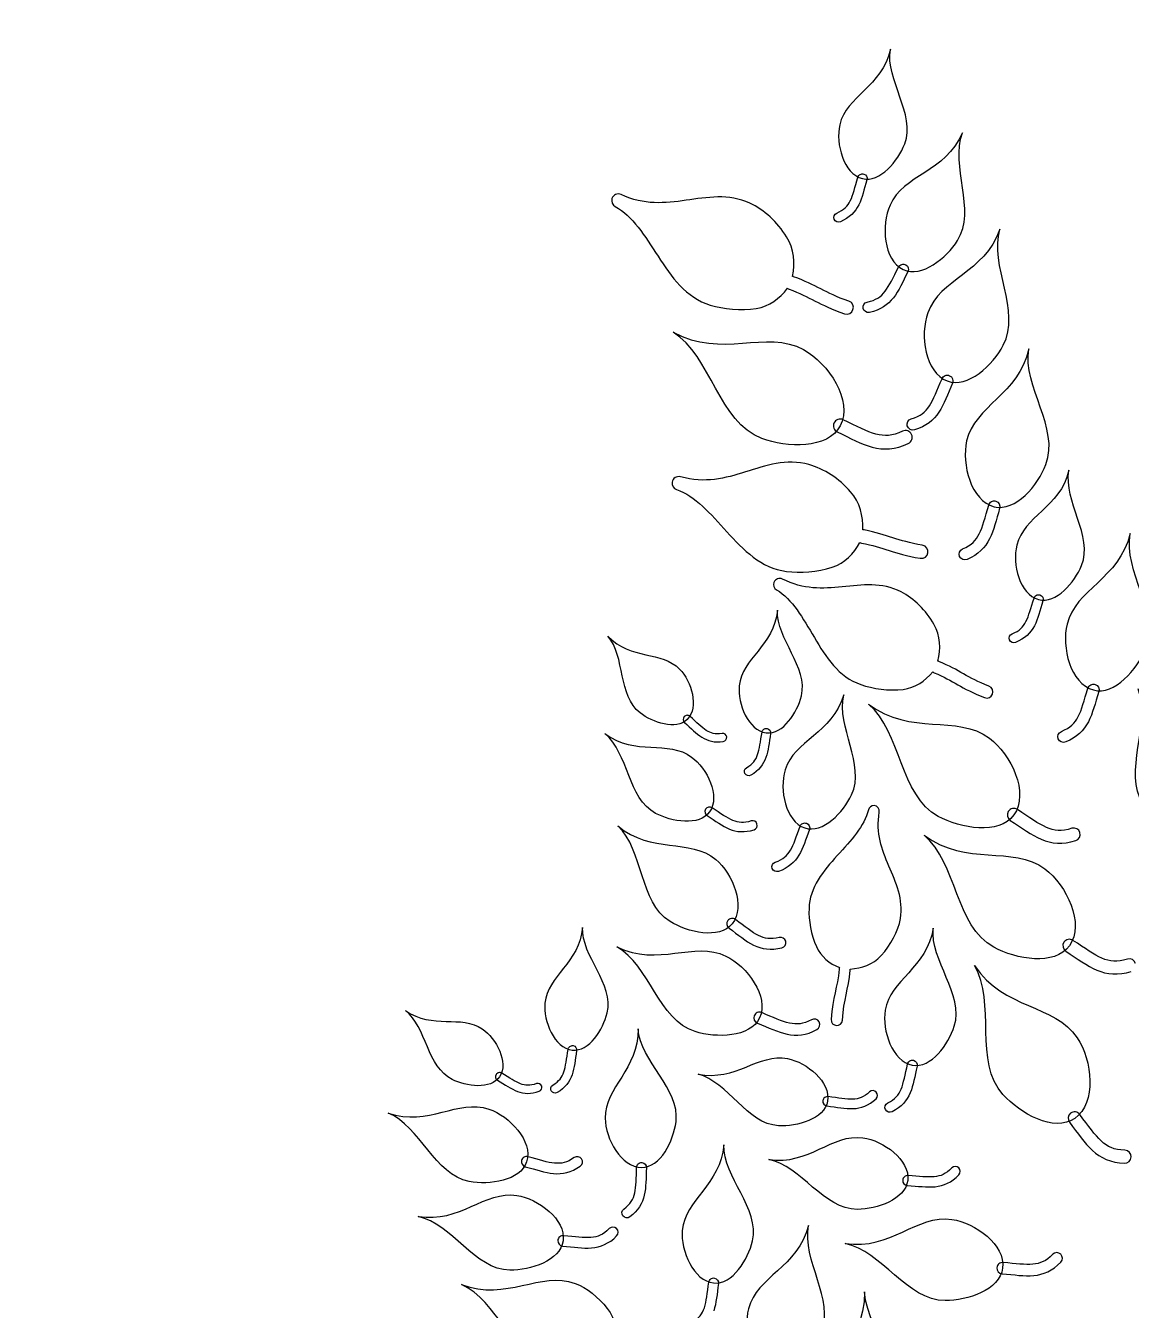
# Model space of a CAD drawing. Extents: x 5.1 to 86.3, y 5.1 to 86.3.
# Drawn here: x 37.06 to 43.84, y 71.77 to 79.65 of the extents above; entities that cross this region are included whole.
import ezdxf

# ---------------------------------------------------------------- set-up
doc = ezdxf.new("R2010")
doc.units = 0
doc.layers.add('View004', color=7, linetype='CONTINUOUS')

msp = doc.modelspace()

# ---------------------------------------------------------------- linework, layer by layer
at = {"layer": 'View004', "color": 1}
for p, q in [((42.195563, 78.740414), (42.195563, 78.740414)), ((42.18704, 78.712602), (42.18704, 78.712602)), ((40.651546, 78.589318), (40.651544, 78.589345)), ((42.437369, 78.154502), (42.437369, 78.154502)), ((42.452898, 78.183354), (42.452898, 78.183354)), ((42.721562, 77.503183), (42.721562, 77.503183)), ((42.707214, 77.470887), (42.707214, 77.470887)), ((42.012908, 77.212666), (42.012908, 77.212666)), ((42.051297, 77.195201), (42.051297, 77.195201)), ((41.020218, 76.849135), (41.02022, 76.849166)), ((42.994926, 76.699216), (42.994926, 76.699216)), ((43.005442, 76.733165), (43.005442, 76.733165)), ((41.644712, 76.23475), (41.64471, 76.234772)), ((43.275995, 76.157633), (43.275995, 76.157633)), ((43.266928, 76.129873), (43.266928, 76.129873)), ((43.614274, 75.608478), (43.614274, 75.608478)), ((43.603301, 75.574885), (43.603301, 75.574885)), ((41.094233, 75.411125), (41.094233, 75.411125)), ((41.113206, 75.394339), (41.113206, 75.394339)), ((41.597669, 75.312042), (41.597669, 75.312042)), ((41.60238, 75.338695), (41.60238, 75.338695)), ((41.225774, 74.84272), (41.225774, 74.84272)), ((41.250154, 74.827526), (41.250154, 74.827526)), ((42.258612, 74.865436), (42.258638, 74.865462)), ((43.08189, 74.829607), (43.08189, 74.829607)), ((43.115781, 74.808038), (43.115781, 74.808038)), ((41.83366, 74.728596), (41.83366, 74.728596)), ((41.84468, 74.757022), (41.84468, 74.757022)), ((41.3618, 74.159825), (41.3618, 74.159825)), ((41.388655, 74.140496), (41.388655, 74.140496)), ((43.422806, 74.026895), (43.422806, 74.026895)), ((43.456696, 74.005326), (43.456696, 74.005326)), ((41.523828, 73.57628), (41.523828, 73.57628)), ((41.556429, 73.563384), (41.556429, 73.563384)), ((40.412874, 73.392631), (40.412874, 73.392631)), ((40.408357, 73.365944), (40.408357, 73.365944)), ((42.500356, 73.302769), (42.500356, 73.302769)), ((42.493229, 73.273127), (42.493229, 73.273127)), ((39.940615, 73.215137), (39.940615, 73.215137)), ((39.962501, 73.202381), (39.962501, 73.202381)), ((41.944575, 73.055268), (41.944575, 73.055268)), ((41.973459, 73.051718), (41.973459, 73.051718)), ((43.464096, 72.978086), (43.464096, 72.978086)), ((43.488856, 72.946451), (43.488856, 72.946451)), ((40.097065, 72.688724), (40.097065, 72.688724)), ((40.128308, 72.680619), (40.128308, 72.680619)), ((40.834433, 72.675704), (40.834433, 72.675704)), ((40.832624, 72.64527), (40.832624, 72.64527)), ((42.434186, 72.5678), (42.434186, 72.5678)), ((42.464991, 72.565805), (42.464991, 72.565805)), ((40.319266, 72.197783), (40.319266, 72.197783)), ((40.351435, 72.195128), (40.351435, 72.195128)), ((41.279738, 71.966871), (41.279738, 71.966871)), ((43.012141, 72.030065), (43.012141, 72.030065)), ((43.047111, 72.027572), (43.047111, 72.027572)), ((41.274943, 71.936763), (41.274943, 71.936763))]:
    msp.add_line(p, q, dxfattribs=at)
at = {"layer": 'View004', "color": 3}
msp.add_open_spline([(26.701295, 78.610206), (38.458535, 85.398253), (52.944054, 85.398253), (64.701294, 78.610206)], degree=3, dxfattribs=at)
at = {"layer": 'View004', "color": 1}
for points in [[(42.358483, 79.505352), (42.306825, 79.275263), (42.088554, 79.219834), (42.048117, 79.042652)], [(42.446359, 78.925339), (42.516469, 79.107882), (42.327608, 79.315955), (42.358483, 79.505352)], [(42.048117, 79.042652), (42.021557, 78.926279), (42.071173, 78.741286), (42.18704, 78.712602)], [(42.801026, 78.992596), (42.693382, 78.749763), (42.440065, 78.736508), (42.356446, 78.549657)], [(42.770611, 78.332518), (42.888189, 78.518769), (42.725285, 78.790149), (42.801026, 78.992596)], [(42.18704, 78.712602), (42.295569, 78.685735), (42.406273, 78.820966), (42.446359, 78.925339)], [(42.159659, 78.720545), (42.161704, 78.727993), (42.166668, 78.734301), (42.173426, 78.738041)], [(42.173426, 78.738041), (42.180184, 78.741782), (42.188165, 78.742637), (42.195563, 78.740414)], [(42.195563, 78.740414), (42.210657, 78.735787), (42.219171, 78.719829), (42.21461, 78.704715)], [(42.113067, 78.57684), (42.130168, 78.611252), (42.141715, 78.659001), (42.159659, 78.720545)], [(42.21461, 78.704715), (42.197169, 78.644925), (42.186466, 78.595001), (42.164749, 78.551354)], [(40.651544, 78.589345), (40.645768, 78.570712), (40.653976, 78.550557), (40.671152, 78.54132)], [(40.707672, 78.613909), (40.685381, 78.624378), (40.658971, 78.612784), (40.651546, 78.589318)], [(41.105417, 78.578982), (40.976333, 78.561071), (40.848946, 78.547964), (40.707672, 78.613909)], [(41.496926, 78.561249), (41.366202, 78.621729), (41.2345, 78.596894), (41.105417, 78.578982)], [(40.671152, 78.54132), (40.777326, 78.483862), (40.852674, 78.36069), (40.934004, 78.235339)], [(41.722248, 78.355167), (41.666532, 78.444776), (41.583255, 78.521323), (41.496926, 78.561249)], [(42.014474, 78.462626), (42.008215, 78.477189), (42.014946, 78.494069), (42.029509, 78.500328)], [(42.029509, 78.500328), (42.075333, 78.519931), (42.095977, 78.542424), (42.113067, 78.57684)], [(42.164749, 78.551354), (42.143073, 78.507696), (42.108191, 78.471555), (42.052175, 78.447591)], [(42.356446, 78.549657), (42.301523, 78.426934), (42.315672, 78.211659), (42.437369, 78.154502)], [(42.052175, 78.447591), (42.037612, 78.441332), (42.020733, 78.448064), (42.014474, 78.462626)], [(41.758781, 78.112532), (41.774886, 78.194331), (41.768707, 78.280444), (41.722248, 78.355167)], [(43.029962, 78.40188), (42.933999, 78.131945), (42.662648, 78.09703), (42.587958, 77.88926)], [(43.051083, 77.689513), (43.162345, 77.899408), (42.965016, 78.17798), (43.029962, 78.40188)], [(42.437369, 78.154502), (42.551359, 78.100965), (42.703385, 78.226025), (42.770611, 78.332518)], [(40.934004, 78.235339), (41.015333, 78.109989), (41.104671, 77.981065), (41.254393, 77.936246)], [(42.408867, 78.169295), (42.412764, 78.177074), (42.419634, 78.182952), (42.427922, 78.185598)], [(42.427922, 78.185598), (42.43621, 78.188244), (42.445215, 78.187435), (42.452898, 78.183354)], [(41.765621, 78.110191), (41.763417, 78.111179), (41.761137, 78.111955), (41.758781, 78.112532)], [(42.103086, 77.960528), (41.953794, 78.011482), (41.907333, 78.058567), (41.765621, 78.110191)], [(42.325807, 78.020781), (42.352263, 78.055039), (42.375516, 78.10525), (42.408867, 78.169295)], [(42.466094, 78.139728), (42.433683, 78.07751), (42.410885, 78.02471), (42.377299, 77.981265)], [(42.452898, 78.183354), (42.468556, 78.174924), (42.474455, 78.155423), (42.466094, 78.139728)], [(41.536456, 77.916046), (41.616369, 77.928595), (41.680334, 77.976959), (41.727147, 78.03911)], [(41.727147, 78.03911), (41.730339, 78.037035), (41.733759, 78.035204), (41.737361, 78.03395)], [(41.737361, 78.03395), (41.869074, 77.986014), (41.917781, 77.93774), (42.076479, 77.88356)], [(42.076479, 77.88356), (42.128546, 77.864242), (42.155962, 77.943564), (42.103086, 77.960528)], [(42.191782, 77.916277), (42.188068, 77.933741), (42.199215, 77.950909), (42.216679, 77.954622)], [(42.216679, 77.954622), (42.271611, 77.966206), (42.299361, 77.986517), (42.325807, 78.020781)], [(42.377299, 77.981265), (42.343757, 77.937799), (42.297277, 77.90554), (42.230126, 77.89138)], [(41.254393, 77.936246), (41.336689, 77.91161), (41.440335, 77.90095), (41.536456, 77.916046)], [(42.230126, 77.89138), (42.212663, 77.887666), (42.195495, 77.898813), (42.191782, 77.916277)], [(42.587958, 77.88926), (42.538899, 77.752798), (42.571672, 77.522432), (42.707214, 77.470887)], [(41.025752, 77.77063), (41.32523, 77.605677), (41.595115, 77.789445), (41.826362, 77.663135)], [(41.57116, 77.117986), (41.305583, 77.217224), (41.261078, 77.622203), (41.025752, 77.77063)], [(41.826362, 77.663135), (41.978247, 77.580178), (42.131463, 77.348577), (42.051297, 77.195201)], [(42.707214, 77.470887), (42.834171, 77.422606), (42.987469, 77.569502), (43.051083, 77.689513)], [(43.207312, 77.667133), (43.143351, 77.386211), (42.876471, 77.319295), (42.826414, 77.10297)], [(43.312536, 76.958173), (43.398867, 77.180939), (43.168892, 77.43585), (43.207312, 77.667133)], [(42.598138, 77.317977), (42.623797, 77.356978), (42.644709, 77.412875), (42.675354, 77.484472)], [(42.675354, 77.484472), (42.67891, 77.493156), (42.685819, 77.500038), (42.694517, 77.503559)], [(42.694517, 77.503559), (42.703215, 77.507081), (42.712965, 77.506946), (42.721562, 77.503183)], [(42.721562, 77.503183), (42.739088, 77.495394), (42.747022, 77.474902), (42.739311, 77.457341)], [(42.739311, 77.457341), (42.709528, 77.387785), (42.689316, 77.329142), (42.656739, 77.279679)], [(42.486171, 77.237926), (42.544304, 77.254864), (42.572491, 77.278972), (42.598138, 77.317977)], [(42.068976, 77.232564), (42.058924, 77.237499), (42.047305, 77.238169), (42.036751, 77.234424)], [(42.462522, 77.194658), (42.457104, 77.213136), (42.467692, 77.232509), (42.486171, 77.237926)], [(42.656739, 77.279679), (42.62421, 77.230198), (42.576854, 77.191714), (42.505791, 77.171009)], [(42.051297, 77.195201), (41.976208, 77.051539), (41.723007, 77.061244), (41.57116, 77.117986)], [(42.012908, 77.212666), (42.003431, 77.19183), (42.01258, 77.167253), (42.033374, 77.157685)], [(42.036751, 77.234424), (42.026197, 77.230679), (42.017601, 77.222834), (42.012908, 77.212666)], [(42.269786, 77.145101), (42.215988, 77.159591), (42.153044, 77.192924), (42.068976, 77.232564)], [(42.433144, 77.16233), (42.367833, 77.131403), (42.323576, 77.130596), (42.269786, 77.145101)], [(42.488527, 77.142437), (42.478727, 77.163224), (42.453931, 77.17213), (42.433144, 77.16233)], [(42.505791, 77.171009), (42.487312, 77.165591), (42.46794, 77.176179), (42.462522, 77.194658)], [(42.033374, 77.157685), (42.115055, 77.119185), (42.17955, 77.082845), (42.24781, 77.064495)], [(42.24781, 77.064495), (42.316041, 77.04609), (42.388797, 77.049247), (42.468634, 77.087053)], [(42.468634, 77.087053), (42.489422, 77.096854), (42.498328, 77.12165), (42.488527, 77.142437)], [(42.826414, 77.10297), (42.793534, 76.960888), (42.85347, 76.734688), (42.994926, 76.699216)], [(41.859021, 76.958068), (41.720239, 76.996626), (41.594284, 76.950832), (41.469793, 76.912291)], [(42.114688, 76.791113), (42.045224, 76.870539), (41.950667, 76.932619), (41.859021, 76.958068)], [(42.994926, 76.699216), (43.127424, 76.665991), (43.263177, 76.830803), (43.312536, 76.958173)], [(41.02022, 76.849166), (41.017484, 76.82984), (41.028861, 76.811277), (41.047337, 76.804943)], [(41.071632, 76.882474), (41.047942, 76.8892), (41.023752, 76.873493), (41.020218, 76.849135)], [(41.469793, 76.912291), (41.345301, 76.873752), (41.221707, 76.84023), (41.071632, 76.882474)], [(43.453627, 76.92245), (43.397534, 76.692446), (43.177419, 76.640831), (43.133564, 76.463726)], [(43.531144, 76.338632), (43.604883, 76.520571), (43.419145, 76.732909), (43.453627, 76.92245)], [(41.047337, 76.804943), (41.161402, 76.7654), (41.255667, 76.656025), (41.356187, 76.545467)], [(42.18995, 76.557572), (42.19261, 76.640898), (42.172607, 76.72488), (42.114688, 76.791113)], [(42.904049, 76.53362), (42.925069, 76.575601), (42.939353, 76.633896), (42.961503, 76.709021)], [(42.961503, 76.709021), (42.96403, 76.718114), (42.970117, 76.725803), (42.978388, 76.730347)], [(43.028582, 76.689478), (43.007052, 76.616494), (42.993791, 76.555538), (42.967097, 76.502292)], [(42.978388, 76.730347), (42.986658, 76.734892), (42.996412, 76.735908), (43.005442, 76.733165)], [(43.005442, 76.733165), (43.023866, 76.727456), (43.03421, 76.707928), (43.028582, 76.689478)], [(41.356187, 76.545467), (41.456706, 76.43491), (41.565707, 76.32212), (41.720704, 76.302089)], [(42.197094, 76.556371), (42.194738, 76.556986), (42.192382, 76.557382), (42.18995, 76.557572)], [(42.554313, 76.463217), (42.398747, 76.489373), (42.345288, 76.528329), (42.197094, 76.556371)], [(42.801679, 76.440449), (42.857737, 76.46423), (42.883042, 76.491636), (42.904049, 76.53362)], [(43.829226, 76.533985), (43.761349, 76.255657), (43.494986, 76.193197), (43.441918, 75.978883)], [(43.923031, 75.827505), (44.012261, 76.04767), (43.7875, 76.304621), (43.829226, 76.533985)], [(42.002323, 76.327742), (42.079157, 76.353041), (42.134464, 76.411108), (42.170618, 76.480008)], [(42.170618, 76.480008), (42.174114, 76.478473), (42.177762, 76.477219), (42.181531, 76.476565)], [(42.181531, 76.476565), (42.319259, 76.450548), (42.375128, 76.410781), (42.540496, 76.382962)], [(42.540496, 76.382962), (42.594995, 76.372312), (42.609238, 76.455023), (42.554313, 76.463217)], [(42.967097, 76.502292), (42.940455, 76.449032), (42.897704, 76.405005), (42.829177, 76.375934)], [(43.133564, 76.463726), (43.104759, 76.347405), (43.151153, 76.1608), (43.266928, 76.129873)], [(42.783171, 76.394443), (42.775577, 76.412258), (42.783864, 76.432856), (42.801679, 76.440449)], [(42.829177, 76.375934), (42.811362, 76.368341), (42.790764, 76.376627), (42.783171, 76.394443)], [(41.720704, 76.302089), (41.8059, 76.291077), (41.909906, 76.297309), (42.002323, 76.327742)], [(43.266928, 76.129873), (43.37537, 76.100904), (43.488984, 76.234605), (43.531144, 76.338632)], [(41.64471, 76.234772), (41.63863, 76.217766), (41.645461, 76.198822), (41.66102, 76.18963)], [(41.697532, 76.255353), (41.677324, 76.265878), (41.652464, 76.256166), (41.644712, 76.23475)], [(42.063907, 76.207965), (41.943894, 76.196306), (41.825632, 76.189026), (41.697532, 76.255353)], [(42.42517, 76.176707), (42.306616, 76.237583), (42.183921, 76.219623), (42.063907, 76.207965)], [(41.66102, 76.18963), (41.756994, 76.132481), (41.821974, 76.015752), (41.892401, 75.896783)], [(42.625649, 75.977639), (42.577548, 76.062594), (42.503462, 76.13652), (42.42517, 76.176707)], [(43.190174, 75.994963), (43.207974, 76.02919), (43.220445, 76.076906), (43.23959, 76.13835)], [(43.23959, 76.13835), (43.241781, 76.145789), (43.246879, 76.15203), (43.253731, 76.155659)], [(43.253731, 76.155659), (43.260584, 76.159289), (43.268611, 76.160001), (43.275995, 76.157633)], [(43.275995, 76.157633), (43.291061, 76.15271), (43.299313, 76.136535), (43.294457, 76.121448)], [(41.665924, 76.063624), (41.644361, 75.845269), (41.449085, 75.769279), (41.431874, 75.601058)], [(41.812979, 75.537968), (41.856984, 75.714512), (41.65893, 75.885209), (41.665924, 76.063624)], [(43.294457, 76.121448), (43.275848, 76.061755), (43.264184, 76.01184), (43.241581, 75.968428)], [(42.650212, 75.751945), (42.668201, 75.826957), (42.665761, 75.906796), (42.625649, 75.977639)], [(43.104891, 75.919702), (43.151249, 75.938535), (43.172385, 75.960733), (43.190174, 75.994963)], [(43.441918, 75.978883), (43.40706, 75.838121), (43.463201, 75.612311), (43.603301, 75.574885)], [(40.823881, 75.434503), (40.688831, 75.538237), (40.734552, 75.778642), (40.625532, 75.9053)], [(40.625532, 75.9053), (40.768485, 75.757861), (40.955819, 75.815894), (41.066389, 75.702655)], [(43.089105, 75.882136), (43.08309, 75.896869), (43.090158, 75.913688), (43.104891, 75.919702)], [(43.241581, 75.968428), (43.219019, 75.925005), (43.18334, 75.889371), (43.126671, 75.866349)], [(41.892401, 75.896783), (41.96283, 75.777814), (42.040525, 75.655236), (42.177236, 75.608119)], [(43.126671, 75.866349), (43.111938, 75.860335), (43.095119, 75.867403), (43.089105, 75.882136)], [(43.603301, 75.574885), (43.734528, 75.539831), (43.872013, 75.701622), (43.923031, 75.827505)], [(42.656444, 75.749513), (42.654392, 75.750501), (42.65234, 75.751337), (42.650212, 75.751945)], [(42.962737, 75.598343), (42.826656, 75.651117), (42.785492, 75.696408), (42.656444, 75.749513)], [(41.066389, 75.702655), (41.139013, 75.628281), (41.186239, 75.46831), (41.113206, 75.394339)], [(42.437225, 75.578738), (42.511576, 75.587303), (42.572547, 75.629589), (42.618184, 75.685267)], [(42.618184, 75.685267), (42.621072, 75.683215), (42.624112, 75.681391), (42.627425, 75.680099)], [(42.627425, 75.680099), (42.747369, 75.630782), (42.790564, 75.584307), (42.935217, 75.528195)], [(41.431874, 75.601058), (41.420568, 75.49057), (41.487407, 75.325366), (41.597669, 75.312042)], [(42.177236, 75.608119), (42.252377, 75.582218), (42.347792, 75.568432), (42.437225, 75.578738)], [(42.935217, 75.528195), (42.982618, 75.508359), (43.010974, 75.58065), (42.962737, 75.598343)], [(43.510421, 75.41163), (43.531961, 75.453048), (43.547052, 75.51079), (43.57022, 75.585144)], [(43.57022, 75.585144), (43.572871, 75.594145), (43.57904, 75.601697), (43.587332, 75.606089)], [(43.587332, 75.606089), (43.595625, 75.610482), (43.605338, 75.611343), (43.614274, 75.608478)], [(43.614274, 75.608478), (43.632505, 75.602521), (43.642491, 75.582948), (43.636614, 75.56469)], [(41.597669, 75.312042), (41.700948, 75.299561), (41.787819, 75.437026), (41.812979, 75.537968)], [(42.073015, 75.544263), (42.001561, 75.307667), (41.769193, 75.266285), (41.713482, 75.084142)], [(42.12087, 74.9313), (42.208006, 75.116796), (42.026372, 75.348626), (42.073015, 75.544263)], [(43.636614, 75.56469), (43.614095, 75.492455), (43.599981, 75.432053), (43.572629, 75.37952)], [(43.907906, 74.874395), (43.783106, 75.074316), (43.958877, 75.363806), (43.87893, 75.580828)], [(41.113206, 75.394339), (41.044798, 75.325053), (40.901097, 75.375191), (40.823881, 75.434503)], [(42.652657, 74.798946), (42.415334, 74.927805), (42.427118, 75.315695), (42.224859, 75.486934)], [(42.224859, 75.486934), (42.485434, 75.291592), (42.764389, 75.429097), (42.965738, 75.279261)], [(41.094233, 75.411125), (41.085124, 75.400827), (41.086052, 75.385103), (41.09631, 75.375949)], [(41.111756, 75.419424), (41.105036, 75.419131), (41.098718, 75.416139), (41.094233, 75.411125)], [(41.09631, 75.375949), (41.136441, 75.339462), (41.167084, 75.307241), (41.203054, 75.284689)], [(41.129935, 75.412684), (41.12503, 75.417287), (41.118476, 75.419717), (41.111756, 75.419424)], [(41.229862, 75.327112), (41.201517, 75.344902), (41.171237, 75.375123), (41.129935, 75.412684)], [(43.407221, 75.320557), (43.463318, 75.343347), (43.488895, 75.370208), (43.510421, 75.41163)], [(43.572629, 75.37952), (43.545327, 75.326974), (43.502151, 75.283853), (43.433576, 75.255995)], [(40.919061, 74.817893), (40.748493, 74.908427), (40.754296, 75.185866), (40.608513, 75.306941)], [(40.608513, 75.306941), (40.796157, 75.169025), (40.994692, 75.269235), (41.139679, 75.163457)], [(41.203054, 75.284689), (41.238999, 75.26211), (41.281337, 75.251118), (41.33384, 75.258777)], [(41.326708, 75.308254), (41.283758, 75.301988), (41.258199, 75.309314), (41.229862, 75.327112)], [(41.355012, 75.287082), (41.353043, 75.300744), (41.34037, 75.310223), (41.326708, 75.308254)], [(41.33384, 75.258777), (41.347503, 75.260747), (41.356982, 75.273419), (41.355012, 75.287082)], [(41.544781, 75.178261), (41.556663, 75.211984), (41.561902, 75.257392), (41.571481, 75.316266)], [(41.571481, 75.316266), (41.572523, 75.323377), (41.57639, 75.329766), (41.582206, 75.333988)], [(41.582206, 75.333988), (41.588023, 75.33821), (41.595296, 75.339907), (41.60238, 75.338695)], [(41.624027, 75.307891), (41.614713, 75.250693), (41.610501, 75.203372), (41.595404, 75.160596)], [(41.60238, 75.338695), (41.616845, 75.336137), (41.626521, 75.322367), (41.624027, 75.307891)], [(42.965738, 75.279261), (43.097985, 75.180851), (43.211756, 74.942062), (43.115781, 74.808038)], [(43.388117, 75.275098), (43.380839, 75.292927), (43.389392, 75.313279), (43.407221, 75.320557)], [(43.433576, 75.255995), (43.415747, 75.248717), (43.395395, 75.25727), (43.388117, 75.275098)], [(41.139679, 75.163457), (41.234908, 75.093984), (41.317874, 74.924009), (41.250154, 74.827526)], [(41.476309, 75.098108), (41.5164, 75.121418), (41.532908, 75.144536), (41.544781, 75.178261)], [(41.595404, 75.160596), (41.580348, 75.117816), (41.552241, 75.080476), (41.503232, 75.051981)], [(41.466707, 75.061583), (41.459272, 75.07432), (41.463571, 75.090673), (41.476309, 75.098108)], [(41.503232, 75.051981), (41.490495, 75.044546), (41.474142, 75.048845), (41.466707, 75.061583)], [(41.713482, 75.084142), (41.676889, 74.964511), (41.714719, 74.76737), (41.83366, 74.728596)], [(41.83366, 74.728596), (41.945069, 74.692278), (42.07105, 74.825239), (42.12087, 74.9313)], [(41.250154, 74.827526), (41.186723, 74.737154), (41.016585, 74.766127), (40.919061, 74.817893)], [(41.225774, 74.84272), (41.21753, 74.829488), (41.221532, 74.81208), (41.234728, 74.803777)], [(41.243803, 74.855303), (41.236344, 74.853708), (41.229844, 74.849171), (41.225774, 74.84272)], [(41.234728, 74.803777), (41.286482, 74.770544), (41.32682, 74.740292), (41.371294, 74.721855)], [(41.265402, 74.851193), (41.25905, 74.855416), (41.251263, 74.856898), (41.243803, 74.855303)], [(41.393272, 74.774345), (41.358224, 74.788895), (41.318666, 74.81698), (41.265402, 74.851193)], [(42.223914, 74.839067), (42.200392, 74.740316), (42.116787, 74.652276), (42.032714, 74.558904)], [(42.258638, 74.865462), (42.242238, 74.866112), (42.227661, 74.855057), (42.223914, 74.839067)], [(42.290813, 74.825217), (42.294461, 74.8456), (42.279284, 74.864524), (42.258612, 74.865436)], [(42.349143, 74.494586), (42.306461, 74.595514), (42.268049, 74.69611), (42.290813, 74.825217)], [(43.115781, 74.808038), (43.025884, 74.682502), (42.788349, 74.725268), (42.652657, 74.798946)], [(43.08189, 74.829607), (43.070186, 74.811212), (43.075552, 74.786816), (43.093895, 74.775031)], [(43.107268, 74.846964), (43.096816, 74.844832), (43.087666, 74.838574), (43.08189, 74.829607)], [(43.137416, 74.840932), (43.128589, 74.846921), (43.117719, 74.849096), (43.107268, 74.846964)], [(43.315212, 74.731777), (43.266393, 74.752587), (43.211448, 74.792383), (43.137416, 74.840932)], [(41.007395, 74.154782), (40.818297, 74.271897), (40.846214, 74.590311), (40.687941, 74.740628)], [(40.687941, 74.740628), (40.893036, 74.56775), (41.128886, 74.667714), (41.287417, 74.53504)], [(41.371294, 74.721855), (41.415743, 74.703384), (41.465158, 74.699074), (41.522423, 74.717537)], [(41.50512, 74.771517), (41.458275, 74.756413), (41.428314, 74.759787), (41.393272, 74.774345)], [(41.540761, 74.753178), (41.535983, 74.768084), (41.520026, 74.776295), (41.50512, 74.771517)], [(41.522423, 74.717537), (41.537329, 74.722315), (41.545539, 74.738272), (41.540761, 74.753178)], [(41.746036, 74.592294), (41.766522, 74.626969), (41.782216, 74.676005), (41.805642, 74.738976)], [(41.861882, 74.71826), (41.839114, 74.657084), (41.824139, 74.60571), (41.798126, 74.561732)], [(41.805642, 74.738976), (41.808345, 74.746607), (41.814012, 74.752824), (41.82136, 74.756221)], [(41.82136, 74.756221), (41.828708, 74.759618), (41.837116, 74.759907), (41.84468, 74.757022)], [(41.84468, 74.757022), (41.860107, 74.75104), (41.867796, 74.733713), (41.861882, 74.71826)], [(43.093895, 74.775031), (43.165827, 74.727874), (43.221835, 74.685036), (43.283784, 74.658666)], [(43.471581, 74.726342), (43.405874, 74.705841), (43.364022, 74.710955), (43.315212, 74.731777)], [(43.521179, 74.700226), (43.514694, 74.721134), (43.492489, 74.732827), (43.471581, 74.726342)], [(42.993573, 73.996234), (42.75625, 74.125093), (42.768034, 74.512983), (42.565774, 74.684222)], [(42.565774, 74.684222), (42.82635, 74.48888), (43.105305, 74.626385), (43.306654, 74.476549)], [(43.283784, 74.658666), (43.345697, 74.632248), (43.414741, 74.625568), (43.495063, 74.650628)], [(43.495063, 74.650628), (43.515971, 74.657113), (43.527664, 74.679319), (43.521179, 74.700226)], [(41.652887, 74.518654), (41.702275, 74.535669), (41.72556, 74.557616), (41.746036, 74.592294)], [(41.798126, 74.561732), (41.772156, 74.51774), (41.732952, 74.482608), (41.672579, 74.461808)], [(42.032714, 74.558904), (41.948641, 74.465531), (41.863412, 74.364876), (41.859649, 74.233514)], [(41.287417, 74.53504), (41.391541, 74.447902), (41.473875, 74.246196), (41.388655, 74.140496)], [(41.63431, 74.480385), (41.628872, 74.496082), (41.637189, 74.513216), (41.652887, 74.518654)], [(41.672579, 74.461808), (41.656881, 74.45637), (41.639748, 74.464687), (41.63431, 74.480385)], [(42.420081, 74.172766), (42.440708, 74.292114), (42.391832, 74.393658), (42.349143, 74.494586)], [(43.306654, 74.476549), (43.438901, 74.378139), (43.552672, 74.13935), (43.456696, 74.005326)], [(41.383484, 74.172906), (41.374789, 74.171644), (41.366971, 74.166928), (41.3618, 74.159825)], [(41.407992, 74.166528), (41.401015, 74.171868), (41.392179, 74.174167), (41.383484, 74.172906)], [(41.549067, 74.068414), (41.5099, 74.08782), (41.466589, 74.123127), (41.407992, 74.166528)], [(41.859649, 74.233514), (41.857597, 74.161314), (41.871513, 74.074813), (41.904725, 74.000041)], [(42.301832, 73.944857), (42.362464, 74.009632), (42.406474, 74.093954), (42.420081, 74.172766)], [(40.471129, 74.118004), (40.45116, 73.899497), (40.256443, 73.822086), (40.240459, 73.653743)], [(40.622014, 73.593434), (40.664731, 73.770295), (40.465437, 73.939543), (40.471129, 74.118004)], [(41.388655, 74.140496), (41.308833, 74.04149), (41.115514, 74.087819), (41.007395, 74.154782)], [(41.3618, 74.159825), (41.351311, 74.145248), (41.354578, 74.124936), (41.369108, 74.114383)], [(41.369108, 74.114383), (41.426042, 74.072224), (41.470086, 74.034366), (41.519787, 74.009771)], [(42.621593, 74.11344), (42.582352, 73.869424), (42.357584, 73.797403), (42.326678, 73.609454)], [(42.750819, 73.512345), (42.812421, 73.70781), (42.601475, 73.913328), (42.621593, 74.11344)], [(40.680956, 73.998263), (40.936482, 73.87383), (41.152866, 74.037675), (41.350131, 73.942473)], [(41.519787, 74.009771), (41.569458, 73.985137), (41.62592, 73.9764), (41.693148, 73.993233)], [(41.677396, 74.056596), (41.6224, 74.042826), (41.588225, 74.048998), (41.549067, 74.068414)], [(41.716954, 74.032791), (41.712604, 74.050288), (41.694893, 74.060946), (41.677396, 74.056596)], [(41.693148, 73.993233), (41.710645, 73.997582), (41.721304, 74.015293), (41.716954, 74.032791)], [(43.422806, 74.026895), (43.411101, 74.0085), (43.416468, 73.984104), (43.434811, 73.972319)], [(43.448184, 74.044252), (43.437732, 74.04212), (43.428582, 74.035862), (43.422806, 74.026895)], [(43.478332, 74.03822), (43.469505, 74.044209), (43.458635, 74.046384), (43.448184, 74.044252)], [(43.656128, 73.929065), (43.607309, 73.949875), (43.552364, 73.989671), (43.478332, 74.03822)], [(41.161036, 73.479215), (40.936402, 73.550507), (40.88253, 73.884869), (40.680956, 73.998263)], [(41.350131, 73.942473), (41.479695, 73.879947), (41.616576, 73.69407), (41.556429, 73.563384)], [(41.904725, 74.000041), (41.932335, 73.937881), (41.985555, 73.896472), (42.046234, 73.872001)], [(42.112744, 73.862302), (42.182687, 73.86709), (42.251273, 73.89084), (42.301832, 73.944857)], [(43.456696, 74.005326), (43.3668, 73.87979), (43.129265, 73.922556), (42.993573, 73.996234)], [(43.434811, 73.972319), (43.506743, 73.925162), (43.562751, 73.882324), (43.624699, 73.855954)], [(43.812497, 73.92363), (43.746789, 73.903129), (43.704938, 73.908243), (43.656128, 73.929065)], [(43.862095, 73.897514), (43.85561, 73.918422), (43.833404, 73.930115), (43.812497, 73.92363)], [(42.044258, 73.862585), (42.034036, 73.745169), (42.005452, 73.695091), (41.996043, 73.554399)], [(42.046234, 73.872001), (42.045246, 73.868961), (42.044486, 73.865769), (42.044258, 73.862585)], [(42.064352, 73.549535), (42.073191, 73.681886), (42.101303, 73.729881), (42.112338, 73.856222)], [(42.112338, 73.856222), (42.112655, 73.858274), (42.112789, 73.86025), (42.112744, 73.862302)], [(43.049204, 73.092301), (42.868428, 73.292917), (43.008873, 73.654681), (42.875285, 73.88356)], [(42.875285, 73.88356), (43.055815, 73.612512), (43.364655, 73.649136), (43.504521, 73.440738)], [(43.624699, 73.855954), (43.686613, 73.829536), (43.755657, 73.822856), (43.835979, 73.847916)], [(40.240459, 73.653743), (40.229959, 73.543176), (40.298001, 73.378464), (40.408357, 73.365944)], [(39.670905, 73.185239), (39.51819, 73.260586), (39.516056, 73.505291), (39.38439, 73.608206)], [(39.38439, 73.608206), (39.553396, 73.49154), (39.72578, 73.585059), (39.856345, 73.495607)], [(40.408357, 73.365944), (40.511725, 73.354217), (40.59759, 73.492311), (40.622014, 73.593434)], [(41.556429, 73.563384), (41.500092, 73.440976), (41.289474, 73.438452), (41.161036, 73.479215)], [(41.523828, 73.57628), (41.516831, 73.558585), (41.525454, 73.538564), (41.543117, 73.531489)], [(41.542714, 73.59534), (41.534109, 73.59179), (41.5273, 73.584917), (41.523828, 73.57628)], [(41.569546, 73.595142), (41.560994, 73.598819), (41.55132, 73.598891), (41.542714, 73.59534)], [(41.739917, 73.53092), (41.694648, 73.540702), (41.640997, 73.565746), (41.569546, 73.595142)], [(41.87482, 73.55205), (41.82189, 73.523645), (41.78518, 73.521125), (41.739917, 73.53092)], [(41.921632, 73.537849), (41.912627, 73.554697), (41.891668, 73.561055), (41.87482, 73.55205)], [(41.907431, 73.491037), (41.924279, 73.500042), (41.930637, 73.521), (41.921632, 73.537849)], [(41.996043, 73.554399), (41.991711, 73.507903), (42.062102, 73.502925), (42.064352, 73.549535)], [(42.326678, 73.609454), (42.306377, 73.48601), (42.370177, 73.295681), (42.493229, 73.273127)], [(39.856345, 73.495607), (39.942101, 73.436857), (40.019673, 73.289196), (39.962501, 73.202381)], [(40.811356, 73.495065), (40.815597, 73.247951), (40.606979, 73.137561), (40.609575, 72.947105)], [(41.044179, 72.926024), (41.070482, 73.129272), (40.826709, 73.294532), (40.811356, 73.495065)], [(41.543117, 73.531489), (41.612539, 73.502938), (41.667603, 73.475463), (41.72504, 73.463081)], [(41.72504, 73.463081), (41.782456, 73.450652), (41.842728, 73.456314), (41.907431, 73.491037)], [(42.493229, 73.273127), (42.608488, 73.252001), (42.715598, 73.400584), (42.750819, 73.512345)], [(40.382139, 73.369977), (40.38313, 73.377095), (40.38695, 73.383513), (40.392735, 73.387777)], [(40.392735, 73.387777), (40.39852, 73.392041), (40.405781, 73.393791), (40.412874, 73.392631)], [(40.412874, 73.392631), (40.427357, 73.390178), (40.437134, 73.376479), (40.434745, 73.361985)], [(43.504521, 73.440738), (43.596387, 73.303864), (43.624027, 73.040804), (43.488856, 72.946451)], [(40.356446, 73.231781), (40.368082, 73.26559), (40.37299, 73.311035), (40.382139, 73.369977)], [(40.434745, 73.361985), (40.425848, 73.304722), (40.421981, 73.257371), (40.407197, 73.214486)], [(41.179316, 73.218206), (41.410582, 73.171618), (41.550189, 73.34844), (41.728546, 73.313165)], [(41.728546, 73.313165), (41.845691, 73.289998), (41.99448, 73.169267), (41.973459, 73.051718)], [(42.464076, 73.279675), (42.465736, 73.287598), (42.470523, 73.294516), (42.477352, 73.298863)], [(42.477352, 73.298863), (42.484181, 73.30321), (42.492475, 73.304619), (42.500356, 73.302769)], [(42.500356, 73.302769), (42.516443, 73.298899), (42.526377, 73.282753), (42.522578, 73.266649)], [(39.956178, 73.226699), (39.949644, 73.225098), (39.944033, 73.22093), (39.940615, 73.215137)], [(39.975323, 73.223641), (39.969614, 73.227198), (39.962711, 73.2283), (39.956178, 73.226699)], [(40.090044, 73.159243), (40.05877, 73.171152), (40.023168, 73.194874), (39.975323, 73.223641)], [(40.28856, 73.151131), (40.32848, 73.174733), (40.34482, 73.197971), (40.356446, 73.231781)], [(42.424577, 73.12635), (42.440253, 73.163449), (42.449262, 73.214141), (42.464076, 73.279675)], [(42.522578, 73.266649), (42.508177, 73.202982), (42.500191, 73.150069), (42.48028, 73.103013)], [(39.962501, 73.202381), (39.90895, 73.121064), (39.758222, 73.142158), (39.670905, 73.185239)], [(39.940615, 73.215137), (39.933693, 73.203257), (39.937676, 73.188018), (39.949524, 73.181044)], [(39.949524, 73.181044), (39.996012, 73.153102), (40.032359, 73.12749), (40.072043, 73.1124)], [(40.188708, 73.159672), (40.147811, 73.145135), (40.121313, 73.147326), (40.090044, 73.159243)], [(40.220604, 73.144438), (40.216003, 73.157453), (40.201723, 73.164273), (40.188708, 73.159672)], [(40.205371, 73.112542), (40.218385, 73.117143), (40.225206, 73.131424), (40.220604, 73.144438)], [(40.279225, 73.114537), (40.271698, 73.12722), (40.275877, 73.143603), (40.28856, 73.151131)], [(40.407197, 73.214486), (40.392453, 73.171597), (40.364619, 73.134054), (40.31582, 73.105202)], [(41.673404, 72.901512), (41.478054, 72.911862), (41.364935, 73.169217), (41.179316, 73.218206)], [(39.279317, 72.979232), (39.526832, 72.894355), (39.706067, 73.068471), (39.89705, 73.003733)], [(40.072043, 73.1124), (40.111706, 73.09728), (40.155376, 73.094772), (40.205371, 73.112542)], [(40.31582, 73.105202), (40.303137, 73.097674), (40.286753, 73.101854), (40.279225, 73.114537)], [(41.955766, 73.074525), (41.949594, 73.069875), (41.945559, 73.062932), (41.944575, 73.055268)], [(41.977362, 73.079971), (41.969724, 73.081138), (41.961937, 73.079175), (41.955766, 73.074525)], [(42.127643, 73.063965), (42.089233, 73.062368), (42.040902, 73.07128), (41.977362, 73.079971)], [(42.231603, 73.109118), (42.195015, 73.075243), (42.166051, 73.065551), (42.127643, 73.063965)], [(42.129862, 73.00636), (42.178583, 73.008368), (42.225819, 73.025506), (42.270545, 73.066915)], [(42.272175, 73.107488), (42.261422, 73.119142), (42.243257, 73.119871), (42.231603, 73.109118)], [(42.270545, 73.066915), (42.282199, 73.077669), (42.282929, 73.095834), (42.272175, 73.107488)], [(42.342089, 73.040938), (42.388764, 73.064392), (42.408913, 73.089249), (42.424577, 73.12635)], [(42.48028, 73.103013), (42.460414, 73.055949), (42.426248, 73.015899), (42.369191, 72.987228)], [(43.488856, 72.946451), (43.362246, 72.858074), (43.152564, 72.977595), (43.049204, 73.092301)], [(39.89705, 73.003733), (40.022488, 72.961215), (40.168525, 72.806813), (40.128308, 72.680619)], [(41.973459, 73.051718), (41.953769, 72.941614), (41.785098, 72.895593), (41.673404, 72.901512)], [(41.944575, 73.055268), (41.94265, 73.039591), (41.953759, 73.025308), (41.969427, 73.023315)], [(41.969427, 73.023315), (42.03116, 73.014879), (42.081134, 73.004309), (42.129862, 73.00636)], [(42.328785, 73.000532), (42.321301, 73.015364), (42.327257, 73.033454), (42.342089, 73.040938)], [(42.369191, 72.987228), (42.354359, 72.979745), (42.336269, 72.985701), (42.328785, 73.000532)], [(43.49381, 72.985989), (43.483245, 72.987464), (43.472532, 72.984615), (43.464096, 72.978086)], [(43.520221, 72.970249), (43.513897, 72.978839), (43.504374, 72.984513), (43.49381, 72.985989)], [(39.776521, 72.559115), (39.563227, 72.598919), (39.47629, 72.898357), (39.279317, 72.979232)], [(40.609575, 72.947105), (40.611278, 72.822014), (40.707524, 72.645855), (40.832624, 72.64527)], [(40.832624, 72.64527), (40.949802, 72.644723), (41.029142, 72.809814), (41.044179, 72.926024)], [(43.464096, 72.978086), (43.446929, 72.964647), (43.443854, 72.939858), (43.457218, 72.922631)], [(43.457218, 72.922631), (43.509309, 72.854188), (43.547829, 72.795126), (43.597439, 72.74961)], [(43.651447, 72.808058), (43.61236, 72.843954), (43.573829, 72.899794), (43.520221, 72.970249)], [(41.6138, 72.693608), (41.861564, 72.658397), (41.99861, 72.854186), (42.18965, 72.827724)], [(42.18965, 72.827724), (42.315126, 72.810346), (42.480072, 72.691577), (42.464991, 72.565805)], [(41.337419, 72.784525), (41.317317, 72.538193), (41.098847, 72.448872), (41.082685, 72.259086)], [(41.513104, 72.195331), (41.559283, 72.395004), (41.33296, 72.583454), (41.337419, 72.784525)], [(43.597439, 72.74961), (43.647001, 72.70406), (43.709866, 72.67474), (43.793948, 72.671584)], [(43.797055, 72.750795), (43.728272, 72.753376), (43.690521, 72.772153), (43.651447, 72.808058)], [(43.835107, 72.709636), (43.835965, 72.731509), (43.818928, 72.749937), (43.797055, 72.750795)], [(40.128308, 72.680619), (40.090637, 72.562417), (39.898475, 72.536355), (39.776521, 72.559115)], [(40.097065, 72.688724), (40.092667, 72.671767), (40.102804, 72.654446), (40.119741, 72.649974)], [(40.112171, 72.70827), (40.104709, 72.704056), (40.099262, 72.697008), (40.097065, 72.688724)], [(40.136711, 72.711116), (40.128481, 72.713511), (40.119634, 72.712485), (40.112171, 72.70827)], [(40.299626, 72.671651), (40.257159, 72.675483), (40.205313, 72.692315), (40.136711, 72.711116)], [(40.420507, 72.706174), (40.375348, 72.674249), (40.342089, 72.667807), (40.299626, 72.671651)], [(40.464882, 72.698478), (40.454753, 72.712857), (40.434886, 72.716302), (40.420507, 72.706174)], [(40.457186, 72.654103), (40.471565, 72.664231), (40.47501, 72.684099), (40.464882, 72.698478)], [(40.802774, 72.646595), (40.803017, 72.654686), (40.806513, 72.662338), (40.812473, 72.667817)], [(40.812473, 72.667817), (40.818432, 72.673296), (40.826349, 72.67614), (40.834433, 72.675704)], [(40.834433, 72.675704), (40.85095, 72.674721), (40.863565, 72.660571), (40.862655, 72.64405)], [(42.1564, 72.388403), (41.948887, 72.38743), (41.813369, 72.653066), (41.6138, 72.693608)], [(43.793948, 72.671584), (43.815822, 72.670726), (43.834249, 72.687763), (43.835107, 72.709636)], [(40.119741, 72.649974), (40.186394, 72.631716), (40.239806, 72.612823), (40.293685, 72.607987)], [(40.293685, 72.607987), (40.347549, 72.603106), (40.401982, 72.615078), (40.457186, 72.654103)], [(40.790828, 72.488716), (40.799742, 72.527991), (40.799705, 72.579478), (40.802774, 72.646595)], [(40.862655, 72.64405), (40.859664, 72.578843), (40.861099, 72.52535), (40.849764, 72.475528)], [(42.444861, 72.588877), (42.438609, 72.583576), (42.43476, 72.575977), (42.434186, 72.5678)], [(42.467399, 72.595964), (42.459239, 72.596734), (42.451113, 72.594179), (42.444861, 72.588877)], [(42.627529, 72.588193), (42.586949, 72.584156), (42.535221, 72.590642), (42.467399, 72.595964)], [(42.734867, 72.642363), (42.69819, 72.604253), (42.668107, 72.59222), (42.627529, 72.588193)], [(42.633398, 72.527324), (42.684872, 72.532427), (42.73385, 72.553462), (42.778686, 72.600048)], [(42.777934, 72.643115), (42.765834, 72.6548), (42.746552, 72.654463), (42.734867, 72.642363)], [(42.778686, 72.600048), (42.790371, 72.612148), (42.790034, 72.63143), (42.777934, 72.643115)], [(42.464991, 72.565805), (42.450866, 72.447999), (42.275049, 72.388957), (42.1564, 72.388403)], [(42.434186, 72.5678), (42.433105, 72.551081), (42.445742, 72.536633), (42.462457, 72.535479)], [(42.462457, 72.535479), (42.528349, 72.530317), (42.581919, 72.522175), (42.633398, 72.527324)], [(39.463938, 72.344473), (39.722306, 72.303082), (39.869197, 72.505232), (40.068427, 72.474036)], [(40.068427, 72.474036), (40.199281, 72.453549), (40.369526, 72.326334), (40.351435, 72.195128)], [(40.724629, 72.390139), (40.766457, 72.421429), (40.781925, 72.44944), (40.790828, 72.488716)], [(40.849764, 72.475528), (40.838476, 72.425705), (40.811878, 72.380276), (40.760745, 72.342027)], [(40.718631, 72.348025), (40.708657, 72.361311), (40.711343, 72.380166), (40.724629, 72.390139)], [(42.081376, 72.178991), (42.362496, 72.137176), (42.519579, 72.358519), (42.736344, 72.327058)], [(40.025545, 72.015371), (39.808586, 72.018191), (39.671823, 72.2984), (39.463938, 72.344473)], [(40.680023, 72.270164), (40.667589, 72.282604), (40.647425, 72.282608), (40.634986, 72.270174)], [(40.760745, 72.342027), (40.747459, 72.332054), (40.728604, 72.334739), (40.718631, 72.348025)], [(41.857102, 72.289715), (41.789918, 72.031757), (41.541202, 71.977509), (41.488723, 71.778891)], [(41.934131, 71.631082), (42.020339, 71.834619), (41.814957, 72.076931), (41.857102, 72.289715)], [(42.736344, 72.327058), (42.878715, 72.306397), (43.065166, 72.170297), (43.047111, 72.027572)], [(40.351435, 72.195128), (40.334489, 72.072231), (40.149594, 72.013758), (40.025545, 72.015371)], [(40.319266, 72.197783), (40.317828, 72.180324), (40.330772, 72.164986), (40.348224, 72.163471)], [(40.330816, 72.21962), (40.324182, 72.214194), (40.320018, 72.20632), (40.319266, 72.197783)], [(40.354509, 72.226612), (40.345992, 72.227568), (40.33745, 72.225047), (40.330816, 72.21962)], [(40.52177, 72.215528), (40.479272, 72.212057), (40.425314, 72.219794), (40.354509, 72.226612)], [(40.634986, 72.270174), (40.595937, 72.231011), (40.564266, 72.218988), (40.52177, 72.215528)], [(40.526781, 72.151785), (40.580688, 72.156168), (40.632279, 72.177253), (40.680013, 72.225127)], [(40.680013, 72.225127), (40.692453, 72.237561), (40.692457, 72.257725), (40.680023, 72.270164)], [(41.082685, 72.259086), (41.072067, 72.134435), (41.150508, 71.949658), (41.274943, 71.936763)], [(41.274943, 71.936763), (41.391498, 71.924685), (41.486701, 72.081165), (41.513104, 72.195331)], [(40.348224, 72.163471), (40.417015, 72.156856), (40.472867, 72.147355), (40.526781, 72.151785)], [(42.695343, 71.828376), (42.459668, 71.828802), (42.307722, 72.131477), (42.081376, 72.178991)], [(43.403083, 72.113064), (43.389428, 72.126423), (43.367527, 72.126183), (43.354168, 72.112527)], [(43.02442, 72.053923), (43.017281, 72.047949), (43.012854, 72.039347), (43.012141, 72.030065)], [(43.050068, 72.061805), (43.040806, 72.062739), (43.031559, 72.059898), (43.02442, 72.053923)], [(43.231867, 72.0518), (43.185752, 72.047513), (43.127053, 72.055261), (43.050068, 72.061805)], [(43.354168, 72.112527), (43.312233, 72.069517), (43.27798, 72.056073), (43.231867, 72.0518)], [(43.238083, 71.982628), (43.296579, 71.988044), (43.352357, 72.011572), (43.40362, 72.064148)], [(43.40362, 72.064148), (43.416979, 72.077804), (43.416739, 72.099704), (43.403083, 72.113064)], [(39.729032, 71.926303), (40.005017, 71.822509), (40.212665, 72.012697), (40.425641, 71.933457)], [(41.245368, 71.941019), (41.246406, 71.949047), (41.250639, 71.956318), (41.257108, 71.961184)], [(41.257108, 71.961184), (41.263578, 71.96605), (41.271737, 71.9681), (41.279738, 71.966871)], [(41.279738, 71.966871), (41.296078, 71.964267), (41.30724, 71.948944), (41.304707, 71.932593)], [(43.047111, 72.027572), (43.0302, 71.893887), (42.830094, 71.828131), (42.695343, 71.828376)], [(43.012141, 72.030065), (43.01079, 72.011085), (43.025036, 71.994584), (43.044009, 71.99315)], [(43.044009, 71.99315), (43.118804, 71.986802), (43.179581, 71.977161), (43.238083, 71.982628)], [(40.275167, 71.436639), (40.036235, 71.488533), (39.948221, 71.828689), (39.729032, 71.926303)], [(40.425641, 71.933457), (40.565525, 71.881414), (40.724907, 71.702667), (40.675431, 71.561856)], [(41.217941, 71.785082), (41.230678, 71.823289), (41.235708, 71.87453), (41.245368, 71.941019)], [(41.304707, 71.932593), (41.295313, 71.867997), (41.291476, 71.814622), (41.275293, 71.766157)], [(42.200983, 71.881678), (42.197445, 71.541672), (41.906357, 71.397767), (41.902705, 71.135744)], [(42.499599, 71.090274), (42.543477, 71.368795), (42.214493, 71.605312), (42.200983, 71.881678)], [(41.142361, 71.6935), (41.187066, 71.720521), (41.205216, 71.746873), (41.217941, 71.785082)], [(41.488723, 71.778891), (41.454253, 71.648439), (41.50321, 71.437542), (41.633009, 71.400693)]]:
    msp.add_open_spline(points, degree=3, dxfattribs=at)

doc.saveas('drawing.dxf')
